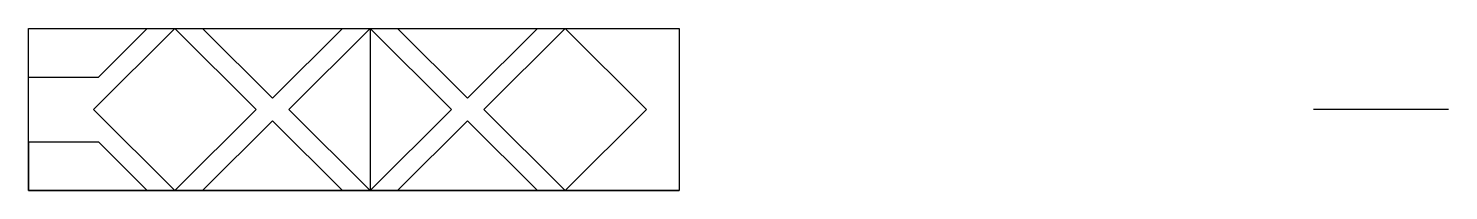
# Model space of a CAD drawing. Header units: millimetres. Extents: x -220 to -2, y -13 to 13.
import ezdxf

# ---------------------------------------------------------------- set-up
doc = ezdxf.new("R2010")
doc.units = ezdxf.units.MM
doc.layers.get('0').update_dxf_attribs({"linetype": 'CONTINUOUS'})

msp = doc.modelspace()

# ---------------------------------------------------------------- linework, layer by layer
for p, q in [((-220, 5), (-220, 12.5)), ((-220, 12.5), (-120, 12.5)), ((-209.24, 5), (-201.74, 12.5)), ((-193.26, 12.5), (-182.5, 1.74)), ((-182.5, 1.74), (-171.74, 12.5)), ((-180, 0), (-167.5, 12.5)), ((-167.5, 12.5), (-155, 0)), ((-167.5, 12.5), (-167.5, -12.5)), ((-152.5, 1.74), (-163.26, 12.5)), ((-141.74, 12.5), (-152.5, 1.74)), ((-220, 5), (-209.24, 5)), ((-155, 0), (-167.5, -12.5)), ((-1.75, 0), (-22.5, 0)), ((-193.26, -12.5), (-182.5, -1.74)), ((-182.5, -1.74), (-171.74, -12.5)), ((-167.5, -12.5), (-180, 0)), ((-152.5, -1.74), (-163.26, -12.5)), ((-141.74, -12.5), (-152.5, -1.74)), ((-2.5, 0), (-20, 0)), ((-220, -5), (-209.24, -5)), ((-220, -5), (-220, -12.5)), ((-209.24, -5), (-201.74, -12.5)), ((-220, -12.5), (-120, -12.5))]:
    msp.add_line(p, q)
for points in [[(-120, 12.5), (-120, -12.5), (-220, -12.5), (-220, 12.5)], [(-197.5, 12.5), (-210, 0), (-197.5, -12.5), (-185, 0)], [(-137.5, 12.5), (-150, 0), (-137.5, -12.5), (-125, 0)]]:
    msp.add_lwpolyline(points, close=True)

doc.saveas('drawing.dxf')
